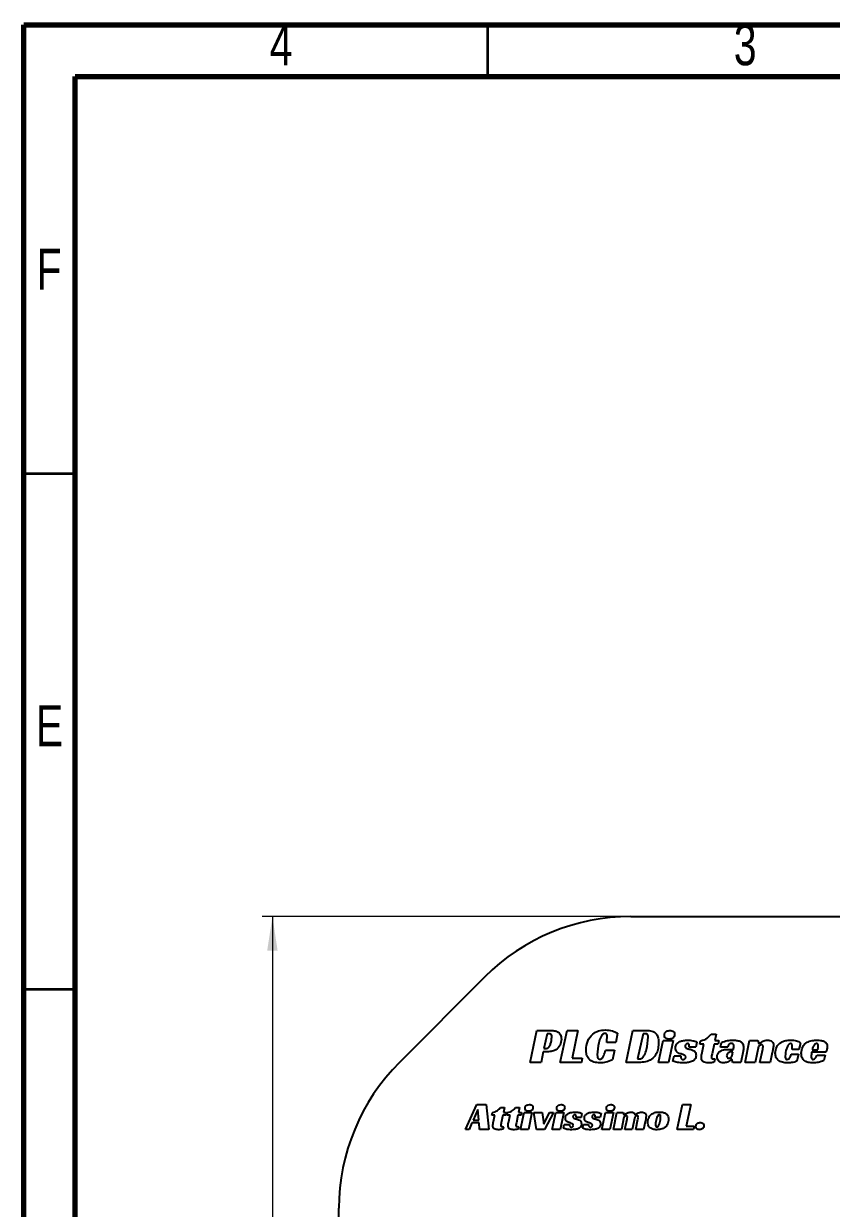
# Model space of a CAD drawing. Header units: millimetres. Extents: x 15 to 205, y 5 to 292.
# Drawn here: x 15 to 93.3, y 177.3 to 292.1 of the extents above; entities that cross this region are included whole.
import ezdxf

# ---------------------------------------------------------------- set-up
doc = ezdxf.new("R2010")
doc.units = ezdxf.units.MM
doc.styles.add('SLDTEXTSTYLE0', font='TXT', dxfattribs={"width": 0.75})
doc.dimstyles.new('SLDDIMSTYLE0', dxfattribs={"dimtxt": 3.5, "dimasz": 3.302, "dimexe": 0, "dimexo": 0.0625, "dimgap": 0.875, "dimtad": 1, "dimrnd": 1e-09, "dimzin": 12, "dimdsep": 46, "dimtxsty": 'SLDTEXTSTYLE0', "dimsah": 1, "dimcen": 0.09, "dimadec": 0, "dimazin": 3, "dimtfac": 1, "dimtofl": 0, "dimtmove": 0, "dimatfit": 3, "dimfxl": 0, "dimfrac": 2, "dimtolj": 1, "dimtzin": 12, "dimarcsym": 0})

# ---------------------------------------------------------------- blocks, each defined once
blk = doc.blocks.new('_D')
at = {"color": 7, "linetype": 'Continuous', "lineweight": 0}
for p, q in [((72.85, 205.59), (38.12, 205.59)), ((39.12, 205.59), (39.12, 115.59)), ((64.57, 115.59), (38.12, 115.59))]:
    blk.add_line(p, q, dxfattribs=at)
at = {"color": 7, "linetype": 'Continuous', "lineweight": 18}
for points in [[(39.12, 205.59), (38.61, 202.29), (39.62, 202.29)], [(39.12, 115.59), (39.62, 118.9), (38.61, 118.9)]]:
    blk.add_solid(points, dxfattribs=at)
at = {"color": 7, "linetype": 'Continuous', "lineweight": 18, "insert": (34.61, 138.06), "char_height": 3.5, "attachment_point": 1, "rotation": 90, "style": 'SLDTEXTSTYLE0'}
blk.add_mtext('90,00', dxfattribs=at)

msp = doc.modelspace()

# ---------------------------------------------------------------- linework, layer by layer
at = {"color": 7, "linetype": 'Continuous', "lineweight": 70}
for p, q in [((15, 5), (15, 292)), ((15, 292), (205, 292)), ((20, 10), (20, 287)), ((20, 287), (200, 287))]:
    msp.add_line(p, q, dxfattribs=at)
at = {"color": 7, "linetype": 'Continuous', "lineweight": 35}
for p, q in [((60, 287), (60, 292)), ((20, 248.5), (15, 248.5)), ((20, 198.5), (15, 198.5))]:
    msp.add_line(p, q, dxfattribs=at)
at = {"color": 7, "linetype": 'Continuous', "lineweight": 25}
for p, q in [((73.855, 205.593), (155.286, 205.593)), ((59.713, 199.735), (51.429, 191.451)), ((64.114, 191.451), (64.769, 194.55)), ((64.769, 194.55), (65.89, 194.55)), ((65.753, 194.218), (65.448, 192.798)), ((65.972, 194.218), (65.753, 194.218)), ((67.033, 191.451), (67.688, 194.55)), ((67.688, 194.55), (68.741, 194.55)), ((68.741, 194.55), (68.168, 191.855)), ((72.575, 194.291), (72.4, 193.379)), ((73.411, 191.451), (74.065, 194.55)), ((74.065, 194.55), (75.37, 194.55)), ((75.05, 194.218), (74.531, 191.783)), ((75.283, 194.218), (75.05, 194.218)), ((81.649, 194.19), (82.148, 194.19)), ((82.148, 194.19), (82.007, 193.562)), ((72.4, 193.379), (71.527, 193.379)), ((76.551, 191.451), (76.992, 193.562)), ((76.992, 193.562), (77.986, 193.562)), ((77.986, 193.562), (77.535, 191.451)), ((80.156, 192.934), (79.525, 192.934)), ((80.268, 193.426), (80.156, 192.934)), ((80.572, 193.23), (80.64, 193.55)), ((80.95, 193.23), (80.572, 193.23)), ((80.746, 192.252), (80.95, 193.23)), ((81.939, 193.23), (81.741, 192.27)), ((82.322, 193.23), (81.939, 193.23)), ((82.007, 193.562), (82.386, 193.562)), ((82.386, 193.562), (82.322, 193.23)), ((82.56, 192.927), (82.652, 193.368)), ((83.268, 192.927), (82.56, 192.927)), ((84.949, 191.451), (85.39, 193.562)), ((85.39, 193.562), (86.181, 193.562)), ((86.258, 192.977), (85.938, 191.451)), ((86.181, 193.562), (86.268, 193.247)), ((86.268, 193.247), (86.297, 193.247)), ((90.305, 193.323), (90.169, 192.695)), ((65.38, 192.466), (65.162, 191.451)), ((65.657, 192.466), (65.38, 192.466)), ((65.448, 192.798), (65.671, 192.798)), ((68.168, 191.855), (69.153, 191.855)), ((69.153, 191.855), (69.07, 191.451)), ((71.401, 192.629), (72.298, 192.629)), ((72.298, 192.629), (72.104, 191.708)), ((74.531, 191.783), (74.74, 191.783)), ((77.954, 191.579), (78.056, 192.073)), ((78.056, 192.073), (78.711, 192.073)), ((82.022, 191.783), (81.949, 191.46)), ((83.661, 191.755), (83.632, 191.755)), ((83.748, 191.451), (83.661, 191.755)), ((83.767, 192.484), (83.68, 192.484)), ((83.69, 192.118), (83.767, 192.484)), ((84.757, 192.527), (84.529, 191.451)), ((86.39, 191.451), (86.656, 192.732)), ((87.578, 192.404), (87.374, 191.451)), ((89.427, 192.252), (90.121, 192.252)), ((90.169, 192.695), (89.509, 192.695)), ((90.121, 192.252), (89.98, 191.562)), ((92.762, 192.439), (91.399, 192.439)), ((91.448, 192.663), (92.001, 192.663)), ((91.928, 192.165), (92.723, 192.165)), ((92.723, 192.165), (92.597, 191.638)), ((65.162, 191.451), (64.114, 191.451)), ((69.07, 191.451), (67.033, 191.451)), ((74.803, 191.451), (73.411, 191.451)), ((77.535, 191.451), (76.551, 191.451)), ((84.529, 191.451), (83.748, 191.451)), ((85.938, 191.451), (84.949, 191.451)), ((87.374, 191.451), (86.39, 191.451)), ((57.824, 184.962), (58.937, 187.373)), ((58.937, 187.373), (59.831, 187.373)), ((59.831, 187.373), (60.091, 184.962)), ((78.366, 184.962), (78.875, 187.373)), ((78.875, 187.373), (79.694, 187.373)), ((79.694, 187.373), (79.248, 185.277)), ((59.043, 186.87), (58.582, 185.836)), ((59.13, 185.836), (59.043, 186.87)), ((60.392, 186.346), (60.445, 186.595)), ((60.687, 186.346), (60.392, 186.346)), ((60.528, 185.585), (60.687, 186.346)), ((61.23, 187.093), (61.619, 187.093)), ((61.456, 186.346), (61.302, 185.599)), ((61.754, 186.346), (61.456, 186.346)), ((61.619, 187.093), (61.509, 186.604)), ((61.509, 186.604), (61.803, 186.604)), ((61.803, 186.604), (61.754, 186.346)), ((61.86, 186.346), (61.912, 186.595)), ((62.154, 186.346), (61.86, 186.346)), ((61.995, 185.585), (62.154, 186.346)), ((62.697, 187.093), (63.086, 187.093)), ((62.923, 186.346), (62.769, 185.599)), ((63.221, 186.346), (62.923, 186.346)), ((63.086, 187.093), (62.976, 186.604)), ((62.976, 186.604), (63.27, 186.604)), ((63.168, 184.962), (63.512, 186.604)), ((63.27, 186.604), (63.221, 186.346)), ((63.512, 186.604), (64.285, 186.604)), ((64.285, 186.604), (63.934, 184.962)), ((64.463, 186.604), (65.263, 186.604)), ((64.724, 184.962), (64.463, 186.604)), ((65.263, 186.604), (65.418, 185.479)), ((65.418, 185.479), (65.969, 186.604)), ((66.368, 186.604), (65.512, 184.962)), ((65.969, 186.604), (66.368, 186.604)), ((66.242, 184.962), (66.585, 186.604)), ((66.585, 186.604), (67.359, 186.604)), ((67.359, 186.604), (67.008, 184.962)), ((69.046, 186.116), (68.556, 186.116)), ((69.133, 186.499), (69.046, 186.116)), ((70.898, 186.116), (70.407, 186.116)), ((70.984, 186.499), (70.898, 186.116)), ((71.063, 184.962), (71.406, 186.604)), ((71.406, 186.604), (72.179, 186.604)), ((72.179, 186.604), (71.828, 184.962)), ((72.18, 184.962), (72.524, 186.604)), ((72.524, 186.604), (73.139, 186.604)), ((73.199, 186.15), (72.95, 184.962)), ((73.139, 186.604), (73.206, 186.355)), ((73.206, 186.355), (73.229, 186.355)), ((74.252, 186.146), (74.006, 184.962)), ((74.255, 186.355), (74.278, 186.355)), ((58.19, 184.962), (57.824, 184.962)), ((58.458, 185.578), (58.19, 184.962)), ((59.156, 185.578), (58.458, 185.578)), ((58.582, 185.836), (59.13, 185.836)), ((59.209, 184.962), (59.156, 185.578)), ((60.091, 184.962), (59.209, 184.962)), ((61.521, 185.221), (61.464, 184.97)), ((62.988, 185.221), (62.931, 184.97)), ((63.934, 184.962), (63.168, 184.962)), ((65.512, 184.962), (64.724, 184.962)), ((67.008, 184.962), (66.242, 184.962)), ((67.333, 185.062), (67.413, 185.447)), ((67.413, 185.447), (67.922, 185.447)), ((69.184, 185.062), (69.264, 185.447)), ((69.264, 185.447), (69.773, 185.447)), ((71.828, 184.962), (71.063, 184.962)), ((72.95, 184.962), (72.18, 184.962)), ((73.301, 184.962), (73.508, 185.958)), ((74.006, 184.962), (73.301, 184.962)), ((74.361, 184.962), (74.564, 185.958)), ((75.104, 184.962), (74.361, 184.962)), ((75.262, 185.704), (75.104, 184.962)), ((79.95, 184.962), (78.366, 184.962)), ((79.248, 185.277), (80.014, 185.277)), ((80.014, 185.277), (79.95, 184.962)), ((45.571, 135.593), (45.571, 177.309))]:
    msp.add_line(p, q, dxfattribs=at)
for centre, start, end in [((73.855, 185.593), 90, 135), ((65.571, 177.309), 135, 180)]:
    msp.add_arc(centre, 20, start, end, dxfattribs=at)
for points, knots in [([(65.89, 194.55), (66.034, 194.547), (66.322, 194.541), (66.684, 194.473), (66.931, 194.316), (67.111, 194.08), (67.126, 193.858), (67.136, 193.711)], [0, 0, 0, 0, 0.2509709, 0.5009297, 0.6260108, 0.7510453, 1, 1, 1, 1]), ([(66.205, 193.908), (66.201, 193.984), (66.196, 194.079), (66.133, 194.174), (66.066, 194.212), (66.009, 194.215), (65.972, 194.218)], [0, 0, 0, 0, 0.4988588, 0.6242223, 0.7499314, 1, 1, 1, 1]), ([(69.534, 192.675), (69.56, 192.958), (69.612, 193.521), (70.09, 194.185), (70.736, 194.546), (71.179, 194.578), (71.401, 194.595)], [0, 0, 0, 0, 0.2802143, 0.5592806, 0.7794786, 1, 1, 1, 1]), ([(71.367, 194.263), (71.319, 194.255), (71.222, 194.24), (71.075, 194.104), (70.901, 193.813), (70.693, 193.162), (70.646, 192.583), (70.615, 192.197)], [0, 0, 0, 0, 0.0621185, 0.1245023, 0.2494337, 0.499682, 1, 1, 1, 1]), ([(71.566, 193.958), (71.564, 194.029), (71.561, 194.117), (71.507, 194.205), (71.455, 194.254), (71.402, 194.259), (71.367, 194.263)], [0, 0, 0, 0, 0.49939214, 0.62520323, 0.75085325, 1, 1, 1, 1]), ([(71.401, 194.595), (71.631, 194.58), (72.043, 194.553), (72.412, 194.372), (72.575, 194.291)], [0, 0, 0, 0, 0.5595432, 1, 1, 1, 1]), ([(75.554, 193.894), (75.552, 193.939), (75.547, 194.029), (75.496, 194.152), (75.39, 194.212), (75.318, 194.216), (75.283, 194.218)], [0, 0, 0, 0, 0.28092932, 0.56005044, 0.77926497, 1, 1, 1, 1]), ([(75.37, 194.55), (75.554, 194.545), (75.92, 194.534), (76.384, 194.242), (76.551, 193.785), (76.563, 193.498), (76.568, 193.354)], [0, 0, 0, 0, 0.2813632, 0.5583261, 0.7786017, 1, 1, 1, 1]), ([(77.118, 194.091), (77.128, 194.165), (77.147, 194.315), (77.351, 194.513), (77.544, 194.536), (77.662, 194.55)], [0, 0, 0, 0, 0.2800319, 0.5599705, 1, 1, 1, 1]), ([(77.574, 193.696), (77.51, 193.701), (77.383, 193.711), (77.219, 193.795), (77.127, 193.94), (77.121, 194.04), (77.118, 194.091)], [0, 0, 0, 0, 0.2806519, 0.5604068, 0.7795717, 1, 1, 1, 1]), ([(78.113, 194.16), (78.102, 194.086), (78.082, 193.937), (77.925, 193.786), (77.749, 193.709), (77.632, 193.701), (77.574, 193.696)], [0, 0, 0, 0, 0.2785197, 0.5582337, 0.7790004, 1, 1, 1, 1]), ([(77.662, 194.55), (77.724, 194.545), (77.85, 194.535), (78.012, 194.451), (78.103, 194.309), (78.11, 194.21), (78.113, 194.16)], [0, 0, 0, 0, 0.28059826, 0.56039935, 0.77964618, 1, 1, 1, 1]), ([(80.64, 193.55), (80.866, 193.612), (81.271, 193.723), (81.533, 194.047), (81.649, 194.19)], [0, 0, 0, 0, 0.5587656, 1, 1, 1, 1]), ([(67.136, 193.711), (67.116, 193.503), (67.076, 193.089), (66.643, 192.659), (66.14, 192.486), (65.818, 192.473), (65.657, 192.466)], [0, 0, 0, 0, 0.279802, 0.5578805, 0.7786851, 1, 1, 1, 1]), ([(65.671, 192.798), (65.727, 192.807), (65.839, 192.824), (65.989, 193.001), (66.156, 193.35), (66.185, 193.685), (66.205, 193.908)], [0, 0, 0, 0, 0.124285, 0.2492186, 0.499551, 1, 1, 1, 1]), ([(71.527, 193.379), (71.537, 193.487), (71.554, 193.68), (71.562, 193.873), (71.566, 193.958)], [0, 0, 0, 0, 0.560011, 1, 1, 1, 1]), ([(74.74, 191.783), (74.79, 191.789), (74.891, 191.801), (75.052, 191.93), (75.244, 192.225), (75.461, 192.898), (75.517, 193.496), (75.554, 193.894)], [0, 0, 0, 0, 0.0622791, 0.1246757, 0.2496081, 0.4996243, 1, 1, 1, 1]), ([(76.568, 193.354), (76.558, 193.171), (76.537, 192.805), (76.365, 192.275), (76.006, 191.806), (75.453, 191.489), (75.02, 191.464), (74.803, 191.451)], [0, 0, 0, 0, 0.1871601, 0.3740048, 0.5605203, 0.7799087, 1, 1, 1, 1]), ([(78.196, 192.85), (78.2, 192.916), (78.208, 193.047), (78.33, 193.284), (78.604, 193.483), (78.984, 193.589), (79.245, 193.601), (79.375, 193.607)], [0, 0, 0, 0, 0.1252151, 0.2502055, 0.4988617, 0.7491393, 1, 1, 1, 1]), ([(79.385, 193.275), (79.349, 193.268), (79.276, 193.254), (79.194, 193.186), (79.143, 193.103), (79.139, 193.045), (79.137, 193.016)], [0, 0, 0, 0, 0.2786368, 0.5591846, 0.7794827, 1, 1, 1, 1]), ([(79.137, 193.016), (79.139, 192.99), (79.142, 192.94), (79.201, 192.855), (79.363, 192.776), (79.51, 192.746), (79.607, 192.727)], [0, 0, 0, 0, 0.1249818, 0.2494416, 0.4988361, 1, 1, 1, 1]), ([(79.375, 193.607), (79.548, 193.6), (79.856, 193.589), (80.142, 193.476), (80.268, 193.426)], [0, 0, 0, 0, 0.560238, 1, 1, 1, 1]), ([(79.54, 193.037), (79.536, 193.091), (79.53, 193.158), (79.494, 193.23), (79.453, 193.267), (79.412, 193.272), (79.385, 193.275)], [0, 0, 0, 0, 0.5000471, 0.6258601, 0.7511748, 1, 1, 1, 1]), ([(79.525, 192.934), (79.53, 192.953), (79.537, 192.987), (79.539, 193.022), (79.54, 193.037)], [0, 0, 0, 0, 0.5601635, 1, 1, 1, 1]), ([(82.652, 193.368), (82.848, 193.448), (83.197, 193.591), (83.573, 193.602), (83.739, 193.607)], [0, 0, 0, 0, 0.5594265, 1, 1, 1, 1]), ([(83.622, 193.275), (83.57, 193.271), (83.466, 193.265), (83.321, 193.134), (83.288, 193.005), (83.268, 192.927)], [0, 0, 0, 0, 0.2808056, 0.5596739, 1, 1, 1, 1]), ([(83.86, 193.023), (83.856, 193.059), (83.849, 193.133), (83.8, 193.231), (83.709, 193.272), (83.651, 193.274), (83.622, 193.275)], [0, 0, 0, 0, 0.280479, 0.5593233, 0.7789442, 1, 1, 1, 1]), ([(83.739, 193.607), (83.859, 193.604), (84.1, 193.598), (84.399, 193.529), (84.608, 193.404), (84.77, 193.216), (84.786, 193.031), (84.796, 192.908)], [0, 0, 0, 0, 0.2509453, 0.5011952, 0.6263975, 0.7514073, 1, 1, 1, 1]), ([(83.821, 192.708), (83.832, 192.767), (83.851, 192.871), (83.857, 192.976), (83.86, 193.023)], [0, 0, 0, 0, 0.5601553, 1, 1, 1, 1]), ([(84.796, 192.908), (84.793, 192.836), (84.788, 192.708), (84.766, 192.582), (84.757, 192.527)], [0, 0, 0, 0, 0.5599232, 1, 1, 1, 1]), ([(86.55, 193.149), (86.517, 193.145), (86.452, 193.137), (86.356, 193.068), (86.295, 193.012), (86.258, 192.977)], [0, 0, 0, 0, 0.2792731, 0.5591348, 1, 1, 1, 1]), ([(86.297, 193.247), (86.337, 193.283), (86.409, 193.347), (86.49, 193.401), (86.525, 193.424)], [0, 0, 0, 0, 0.5598578, 1, 1, 1, 1]), ([(86.525, 193.424), (86.63, 193.482), (86.817, 193.584), (87.028, 193.6), (87.121, 193.607)], [0, 0, 0, 0, 0.5603548, 1, 1, 1, 1]), ([(86.695, 192.982), (86.693, 193.005), (86.69, 193.052), (86.659, 193.113), (86.605, 193.145), (86.568, 193.148), (86.55, 193.149)], [0, 0, 0, 0, 0.2804889, 0.5601152, 0.7797716, 1, 1, 1, 1]), ([(86.656, 192.732), (86.666, 192.778), (86.684, 192.861), (86.691, 192.945), (86.695, 192.982)], [0, 0, 0, 0, 0.560302, 1, 1, 1, 1]), ([(87.121, 193.607), (87.201, 193.601), (87.36, 193.59), (87.56, 193.481), (87.687, 193.311), (87.698, 193.185), (87.704, 193.122)], [0, 0, 0, 0, 0.2807419, 0.5606094, 0.7800506, 1, 1, 1, 1]), ([(87.704, 193.122), (87.686, 192.987), (87.653, 192.746), (87.601, 192.509), (87.578, 192.404)], [0, 0, 0, 0, 0.559699, 1, 1, 1, 1]), ([(87.88, 192.347), (87.904, 192.555), (87.952, 192.97), (88.385, 193.402), (88.887, 193.585), (89.212, 193.599), (89.374, 193.607)], [0, 0, 0, 0, 0.2794555, 0.5580113, 0.7787413, 1, 1, 1, 1]), ([(89.379, 193.275), (89.32, 193.261), (89.202, 193.234), (89.061, 193.032), (88.895, 192.656), (88.866, 192.3), (88.846, 192.062)], [0, 0, 0, 0, 0.1235134, 0.2486301, 0.499158, 1, 1, 1, 1]), ([(89.374, 193.607), (89.563, 193.603), (89.825, 193.599), (90.148, 193.483), (90.253, 193.376), (90.305, 193.323)], [0, 0, 0, 0, 0.5603394, 0.7801614, 1, 1, 1, 1]), ([(89.524, 192.985), (89.523, 193.046), (89.522, 193.123), (89.493, 193.21), (89.465, 193.247), (89.425, 193.271), (89.394, 193.274), (89.379, 193.275)], [0, 0, 0, 0, 0.4998619, 0.6251042, 0.7499825, 0.8750093, 1, 1, 1, 1]), ([(89.509, 192.695), (89.514, 192.749), (89.521, 192.846), (89.523, 192.942), (89.524, 192.985)], [0, 0, 0, 0, 0.5600262, 1, 1, 1, 1]), ([(90.395, 192.332), (90.417, 192.548), (90.459, 192.978), (90.917, 193.417), (91.441, 193.588), (91.775, 193.6), (91.942, 193.607)], [0, 0, 0, 0, 0.279803, 0.5578798, 0.7786508, 1, 1, 1, 1]), ([(91.879, 193.275), (91.83, 193.264), (91.732, 193.241), (91.635, 193.121), (91.527, 192.937), (91.48, 192.776), (91.448, 192.663)], [0, 0, 0, 0, 0.1845042, 0.3714502, 0.5588521, 1, 1, 1, 1]), ([(92.044, 193.018), (92.043, 193.077), (92.042, 193.151), (91.996, 193.225), (91.951, 193.263), (91.908, 193.27), (91.879, 193.275)], [0, 0, 0, 0, 0.4999695, 0.6256854, 0.7514288, 1, 1, 1, 1]), ([(91.942, 193.607), (92.052, 193.604), (92.27, 193.598), (92.539, 193.532), (92.731, 193.425), (92.844, 193.303), (92.908, 193.148), (92.914, 193.039), (92.917, 192.984)], [0, 0, 0, 0, 0.2504216, 0.5002974, 0.625329, 0.750114, 0.8749503, 1, 1, 1, 1]), ([(92.02, 192.785), (92.027, 192.828), (92.04, 192.905), (92.043, 192.983), (92.044, 193.018)], [0, 0, 0, 0, 0.5600081, 1, 1, 1, 1]), ([(92.917, 192.984), (92.91, 192.876), (92.896, 192.682), (92.803, 192.513), (92.762, 192.439)], [0, 0, 0, 0, 0.5604168, 1, 1, 1, 1]), ([(70.886, 191.406), (70.687, 191.416), (70.291, 191.437), (69.775, 191.722), (69.554, 192.206), (69.54, 192.519), (69.534, 192.675)], [0, 0, 0, 0, 0.28096, 0.5593942, 0.7790051, 1, 1, 1, 1]), ([(70.615, 192.197), (70.617, 192.103), (70.62, 191.961), (70.709, 191.816), (70.792, 191.769), (70.839, 191.766), (70.863, 191.765)], [0, 0, 0, 0, 0.5000897, 0.7496839, 0.8746018, 1, 1, 1, 1]), ([(70.863, 191.765), (70.907, 191.773), (70.997, 191.789), (71.134, 191.915), (71.299, 192.187), (71.36, 192.452), (71.401, 192.629)], [0, 0, 0, 0, 0.1242073, 0.249251, 0.4989851, 1, 1, 1, 1]), ([(78.662, 192.289), (78.591, 192.312), (78.449, 192.356), (78.291, 192.499), (78.205, 192.674), (78.199, 192.791), (78.196, 192.85)], [0, 0, 0, 0, 0.2804851, 0.5596969, 0.7796338, 1, 1, 1, 1]), ([(79.196, 191.967), (79.191, 191.995), (79.183, 192.051), (79.102, 192.132), (78.93, 192.221), (78.77, 192.262), (78.662, 192.289)], [0, 0, 0, 0, 0.1241825, 0.2490229, 0.4990297, 1, 1, 1, 1]), ([(78.711, 192.073), (78.709, 192.056), (78.705, 192.025), (78.705, 191.994), (78.706, 191.981)], [0, 0, 0, 0, 0.5597138, 1, 1, 1, 1]), ([(78.706, 191.981), (78.708, 191.945), (78.712, 191.874), (78.763, 191.782), (78.85, 191.741), (78.906, 191.739), (78.934, 191.738)], [0, 0, 0, 0, 0.2807534, 0.559503, 0.7790079, 1, 1, 1, 1]), ([(78.934, 191.738), (78.97, 191.74), (79.043, 191.743), (79.13, 191.803), (79.181, 191.883), (79.191, 191.939), (79.196, 191.967)], [0, 0, 0, 0, 0.280748, 0.5595797, 0.7802472, 1, 1, 1, 1]), ([(80.195, 192.13), (80.191, 192.063), (80.182, 191.928), (80.086, 191.746), (79.936, 191.608), (79.696, 191.486), (79.364, 191.417), (79.096, 191.41), (78.963, 191.406)], [0, 0, 0, 0, 0.12494897, 0.24961965, 0.3745407, 0.4996282, 0.74951693, 1, 1, 1, 1]), ([(79.607, 192.727), (79.69, 192.704), (79.855, 192.658), (80.062, 192.528), (80.182, 192.333), (80.19, 192.198), (80.195, 192.13)], [0, 0, 0, 0, 0.28097604, 0.56046876, 0.77995211, 1, 1, 1, 1]), ([(80.708, 191.908), (80.71, 191.973), (80.713, 192.088), (80.736, 192.202), (80.746, 192.252)], [0, 0, 0, 0, 0.5600109, 1, 1, 1, 1]), ([(81.358, 191.406), (81.269, 191.408), (81.094, 191.413), (80.853, 191.5), (80.718, 191.698), (80.711, 191.838), (80.708, 191.908)], [0, 0, 0, 0, 0.2815329, 0.5603985, 0.7794124, 1, 1, 1, 1]), ([(81.741, 192.27), (81.727, 192.207), (81.703, 192.095), (81.692, 191.98), (81.687, 191.93)], [0, 0, 0, 0, 0.5602532, 1, 1, 1, 1]), ([(81.687, 191.93), (81.688, 191.913), (81.69, 191.878), (81.714, 191.829), (81.762, 191.803), (81.865, 191.786), (81.952, 191.784), (82.022, 191.783)], [0, 0, 0, 0, 0.1251209, 0.2498703, 0.3742286, 0.4994575, 1, 1, 1, 1]), ([(82.24, 191.998), (82.245, 192.081), (82.256, 192.245), (82.452, 192.521), (82.842, 192.694), (83.331, 192.713), (83.657, 192.71), (83.821, 192.708)], [0, 0, 0, 0, 0.1250311, 0.2495098, 0.4981436, 0.7487463, 1, 1, 1, 1]), ([(82.861, 191.406), (82.77, 191.414), (82.589, 191.431), (82.373, 191.578), (82.254, 191.785), (82.244, 191.927), (82.24, 191.998)], [0, 0, 0, 0, 0.2804358, 0.5594403, 0.7794328, 1, 1, 1, 1]), ([(83.632, 191.755), (83.506, 191.647), (83.282, 191.453), (82.99, 191.42), (82.861, 191.406)], [0, 0, 0, 0, 0.5592875, 1, 1, 1, 1]), ([(83.68, 192.484), (83.612, 192.48), (83.475, 192.473), (83.297, 192.389), (83.182, 192.246), (83.168, 192.138), (83.161, 192.085)], [0, 0, 0, 0, 0.28078619, 0.56035382, 0.78014228, 1, 1, 1, 1]), ([(83.161, 192.085), (83.163, 192.052), (83.166, 191.987), (83.218, 191.91), (83.289, 191.863), (83.34, 191.859), (83.365, 191.857)], [0, 0, 0, 0, 0.2804377, 0.55938, 0.7796828, 1, 1, 1, 1]), ([(83.365, 191.857), (83.407, 191.862), (83.491, 191.873), (83.59, 191.94), (83.662, 192.023), (83.681, 192.086), (83.69, 192.118)], [0, 0, 0, 0, 0.2794212, 0.5596894, 0.7798936, 1, 1, 1, 1]), ([(89.039, 191.406), (88.881, 191.414), (88.565, 191.429), (88.148, 191.621), (87.906, 191.971), (87.889, 192.222), (87.88, 192.347)], [0, 0, 0, 0, 0.28112074, 0.5602324, 0.77967504, 1, 1, 1, 1]), ([(88.846, 192.062), (88.847, 191.995), (88.849, 191.895), (88.895, 191.784), (88.95, 191.741), (88.984, 191.739), (89.001, 191.738)], [0, 0, 0, 0, 0.5002197, 0.7494511, 0.8747525, 1, 1, 1, 1]), ([(89.001, 191.738), (89.065, 191.756), (89.195, 191.794), (89.345, 191.991), (89.396, 192.153), (89.427, 192.252)], [0, 0, 0, 0, 0.2779881, 0.5590084, 1, 1, 1, 1]), ([(91.544, 191.406), (91.387, 191.412), (91.073, 191.424), (90.655, 191.607), (90.419, 191.959), (90.403, 192.208), (90.395, 192.332)], [0, 0, 0, 0, 0.2812503, 0.5601653, 0.7795867, 1, 1, 1, 1]), ([(91.399, 192.439), (91.388, 192.367), (91.369, 192.238), (91.366, 192.108), (91.365, 192.051)], [0, 0, 0, 0, 0.5599182, 1, 1, 1, 1]), ([(91.365, 192.051), (91.367, 191.985), (91.37, 191.886), (91.423, 191.779), (91.48, 191.74), (91.513, 191.739), (91.53, 191.738)], [0, 0, 0, 0, 0.5004108, 0.7499806, 0.8746324, 1, 1, 1, 1]), ([(91.53, 191.738), (91.584, 191.756), (91.694, 191.791), (91.835, 191.947), (91.893, 192.082), (91.928, 192.165)], [0, 0, 0, 0, 0.2781116, 0.5593361, 1, 1, 1, 1]), ([(92.001, 192.663), (92.004, 192.686), (92.011, 192.727), (92.017, 192.767), (92.02, 192.785)], [0, 0, 0, 0, 0.5599995, 1, 1, 1, 1]), ([(72.104, 191.708), (71.887, 191.61), (71.498, 191.433), (71.074, 191.414), (70.886, 191.406)], [0, 0, 0, 0, 0.5597307, 1, 1, 1, 1]), ([(78.963, 191.406), (78.769, 191.41), (78.423, 191.416), (78.097, 191.529), (77.954, 191.579)], [0, 0, 0, 0, 0.5602974, 1, 1, 1, 1]), ([(81.949, 191.46), (81.839, 191.441), (81.644, 191.408), (81.445, 191.407), (81.358, 191.406)], [0, 0, 0, 0, 0.55965786, 1, 1, 1, 1]), ([(89.98, 191.562), (89.809, 191.509), (89.502, 191.413), (89.181, 191.408), (89.039, 191.406)], [0, 0, 0, 0, 0.5594438, 1, 1, 1, 1]), ([(92.597, 191.638), (92.408, 191.559), (92.071, 191.418), (91.706, 191.41), (91.544, 191.406)], [0, 0, 0, 0, 0.5585708, 1, 1, 1, 1]), ([(63.61, 187.016), (63.617, 187.074), (63.632, 187.19), (63.791, 187.344), (63.941, 187.362), (64.032, 187.373)], [0, 0, 0, 0, 0.2800319, 0.5599705, 1, 1, 1, 1]), ([(64.032, 187.373), (64.081, 187.369), (64.179, 187.361), (64.305, 187.296), (64.376, 187.186), (64.381, 187.108), (64.383, 187.07)], [0, 0, 0, 0, 0.2805983, 0.5603993, 0.7796462, 1, 1, 1, 1]), ([(66.684, 187.016), (66.691, 187.074), (66.706, 187.19), (66.865, 187.344), (67.015, 187.362), (67.106, 187.373)], [0, 0, 0, 0, 0.2800319, 0.5599705, 1, 1, 1, 1]), ([(67.106, 187.373), (67.155, 187.369), (67.253, 187.361), (67.378, 187.296), (67.45, 187.186), (67.455, 187.108), (67.457, 187.07)], [0, 0, 0, 0, 0.2805983, 0.5603993, 0.7796462, 1, 1, 1, 1]), ([(71.504, 187.016), (71.512, 187.074), (71.527, 187.19), (71.685, 187.344), (71.835, 187.362), (71.927, 187.373)], [0, 0, 0, 0, 0.2800319, 0.5599705, 1, 1, 1, 1]), ([(71.927, 187.373), (71.975, 187.369), (72.073, 187.361), (72.199, 187.296), (72.27, 187.186), (72.275, 187.108), (72.277, 187.07)], [0, 0, 0, 0, 0.2805983, 0.5603993, 0.7796462, 1, 1, 1, 1]), ([(60.445, 186.595), (60.622, 186.643), (60.937, 186.729), (61.14, 186.982), (61.23, 187.093)], [0, 0, 0, 0, 0.5587656, 1, 1, 1, 1]), ([(61.912, 186.595), (62.089, 186.643), (62.404, 186.729), (62.607, 186.982), (62.697, 187.093)], [0, 0, 0, 0, 0.5587656, 1, 1, 1, 1]), ([(63.964, 186.709), (63.915, 186.713), (63.816, 186.72), (63.688, 186.786), (63.617, 186.898), (63.612, 186.976), (63.61, 187.016)], [0, 0, 0, 0, 0.2806519, 0.5604068, 0.7795717, 1, 1, 1, 1]), ([(64.383, 187.07), (64.375, 187.012), (64.359, 186.896), (64.237, 186.779), (64.1, 186.719), (64.009, 186.712), (63.964, 186.709)], [0, 0, 0, 0, 0.2785197, 0.5582337, 0.7790004, 1, 1, 1, 1]), ([(67.038, 186.709), (66.988, 186.713), (66.889, 186.72), (66.762, 186.786), (66.691, 186.898), (66.686, 186.976), (66.684, 187.016)], [0, 0, 0, 0, 0.2806519, 0.5604068, 0.7795717, 1, 1, 1, 1]), ([(67.457, 187.07), (67.449, 187.012), (67.433, 186.896), (67.311, 186.779), (67.174, 186.719), (67.083, 186.712), (67.038, 186.709)], [0, 0, 0, 0, 0.2785197, 0.5582337, 0.7790004, 1, 1, 1, 1]), ([(67.522, 186.051), (67.525, 186.102), (67.531, 186.204), (67.626, 186.388), (67.924, 186.607), (68.233, 186.626), (68.439, 186.639)], [0, 0, 0, 0, 0.1255695, 0.2509137, 0.5002738, 1, 1, 1, 1]), ([(67.884, 185.615), (67.829, 185.632), (67.718, 185.667), (67.595, 185.778), (67.529, 185.914), (67.524, 186.005), (67.522, 186.051)], [0, 0, 0, 0, 0.2804851, 0.5596969, 0.7796338, 1, 1, 1, 1]), ([(68.447, 186.381), (68.418, 186.376), (68.361, 186.365), (68.298, 186.312), (68.259, 186.248), (68.256, 186.202), (68.254, 186.18)], [0, 0, 0, 0, 0.27863685, 0.55918458, 0.7794827, 1, 1, 1, 1]), ([(68.254, 186.18), (68.255, 186.16), (68.258, 186.121), (68.304, 186.054), (68.429, 185.993), (68.543, 185.97), (68.62, 185.955)], [0, 0, 0, 0, 0.12498178, 0.24944157, 0.4988361, 1, 1, 1, 1]), ([(68.439, 186.639), (68.573, 186.634), (68.813, 186.625), (69.035, 186.537), (69.133, 186.499)], [0, 0, 0, 0, 0.56023803, 1, 1, 1, 1]), ([(68.567, 186.196), (68.564, 186.238), (68.559, 186.29), (68.531, 186.346), (68.5, 186.375), (68.468, 186.379), (68.447, 186.381)], [0, 0, 0, 0, 0.5000471, 0.6258601, 0.7511748, 1, 1, 1, 1]), ([(68.556, 186.116), (68.559, 186.131), (68.565, 186.157), (68.567, 186.184), (68.567, 186.196)], [0, 0, 0, 0, 0.5601635, 1, 1, 1, 1]), ([(69.373, 186.051), (69.376, 186.102), (69.382, 186.204), (69.478, 186.388), (69.776, 186.607), (70.084, 186.626), (70.29, 186.639)], [0, 0, 0, 0, 0.1255695, 0.2509137, 0.5002738, 1, 1, 1, 1]), ([(69.736, 185.615), (69.68, 185.632), (69.57, 185.667), (69.447, 185.778), (69.38, 185.914), (69.376, 186.005), (69.373, 186.051)], [0, 0, 0, 0, 0.2804851, 0.5596969, 0.7796338, 1, 1, 1, 1]), ([(70.298, 186.381), (70.27, 186.376), (70.213, 186.365), (70.149, 186.312), (70.11, 186.248), (70.107, 186.202), (70.105, 186.18)], [0, 0, 0, 0, 0.2786368, 0.5591846, 0.7794827, 1, 1, 1, 1]), ([(70.105, 186.18), (70.107, 186.16), (70.109, 186.121), (70.155, 186.054), (70.281, 185.993), (70.395, 185.97), (70.471, 185.955)], [0, 0, 0, 0, 0.1249818, 0.2494416, 0.4988361, 1, 1, 1, 1]), ([(70.29, 186.639), (70.424, 186.634), (70.664, 186.625), (70.887, 186.537), (70.984, 186.499)], [0, 0, 0, 0, 0.56023803, 1, 1, 1, 1]), ([(70.419, 186.196), (70.415, 186.238), (70.411, 186.29), (70.383, 186.346), (70.351, 186.375), (70.319, 186.379), (70.298, 186.381)], [0, 0, 0, 0, 0.5000471, 0.6258601, 0.7511748, 1, 1, 1, 1]), ([(70.407, 186.116), (70.41, 186.131), (70.416, 186.157), (70.418, 186.184), (70.419, 186.196)], [0, 0, 0, 0, 0.5601635, 1, 1, 1, 1]), ([(71.858, 186.709), (71.809, 186.713), (71.71, 186.72), (71.582, 186.786), (71.511, 186.898), (71.506, 186.976), (71.504, 187.016)], [0, 0, 0, 0, 0.2806519, 0.5604068, 0.7795717, 1, 1, 1, 1]), ([(72.277, 187.07), (72.269, 187.012), (72.253, 186.896), (72.131, 186.779), (71.994, 186.719), (71.904, 186.712), (71.858, 186.709)], [0, 0, 0, 0, 0.2785197, 0.5582337, 0.7790004, 1, 1, 1, 1]), ([(73.425, 186.283), (73.4, 186.28), (73.349, 186.274), (73.275, 186.22), (73.228, 186.176), (73.199, 186.15)], [0, 0, 0, 0, 0.2792731, 0.5591348, 1, 1, 1, 1]), ([(73.229, 186.355), (73.26, 186.384), (73.316, 186.434), (73.379, 186.477), (73.406, 186.496)], [0, 0, 0, 0, 0.5598592, 1, 1, 1, 1]), ([(73.406, 186.496), (73.49, 186.541), (73.641, 186.622), (73.811, 186.634), (73.885, 186.639)], [0, 0, 0, 0, 0.5601437, 1, 1, 1, 1]), ([(73.538, 186.153), (73.537, 186.172), (73.534, 186.208), (73.51, 186.255), (73.468, 186.28), (73.44, 186.282), (73.425, 186.283)], [0, 0, 0, 0, 0.28048893, 0.56011521, 0.7797716, 1, 1, 1, 1]), ([(73.508, 185.958), (73.516, 185.995), (73.529, 186.059), (73.536, 186.125), (73.538, 186.153)], [0, 0, 0, 0, 0.560302, 1, 1, 1, 1]), ([(73.885, 186.639), (73.934, 186.637), (74.031, 186.633), (74.156, 186.57), (74.233, 186.468), (74.247, 186.393), (74.255, 186.355)], [0, 0, 0, 0, 0.2807161, 0.5596865, 0.7798614, 1, 1, 1, 1]), ([(74.481, 186.283), (74.456, 186.28), (74.404, 186.274), (74.328, 186.219), (74.281, 186.173), (74.252, 186.146)], [0, 0, 0, 0, 0.2792658, 0.5590301, 1, 1, 1, 1]), ([(74.278, 186.355), (74.311, 186.384), (74.371, 186.435), (74.437, 186.478), (74.467, 186.497)], [0, 0, 0, 0, 0.5598742, 1, 1, 1, 1]), ([(74.467, 186.497), (74.546, 186.541), (74.688, 186.619), (74.848, 186.633), (74.919, 186.639)], [0, 0, 0, 0, 0.5604836, 1, 1, 1, 1]), ([(74.598, 186.157), (74.596, 186.175), (74.593, 186.211), (74.566, 186.256), (74.524, 186.28), (74.496, 186.282), (74.481, 186.283)], [0, 0, 0, 0, 0.28015134, 0.55952639, 0.77954308, 1, 1, 1, 1]), ([(74.564, 185.958), (74.573, 185.995), (74.588, 186.061), (74.595, 186.128), (74.598, 186.157)], [0, 0, 0, 0, 0.5602891, 1, 1, 1, 1]), ([(74.919, 186.639), (74.981, 186.634), (75.104, 186.625), (75.255, 186.531), (75.347, 186.397), (75.356, 186.3), (75.361, 186.251)], [0, 0, 0, 0, 0.2804486, 0.5598368, 0.7797446, 1, 1, 1, 1]), ([(75.361, 186.251), (75.347, 186.148), (75.323, 185.964), (75.281, 185.783), (75.262, 185.704)], [0, 0, 0, 0, 0.5595806, 1, 1, 1, 1]), ([(75.512, 185.667), (75.532, 185.841), (75.568, 186.153), (75.799, 186.361), (75.9, 186.452)], [0, 0, 0, 0, 0.55932613, 1, 1, 1, 1]), ([(75.9, 186.452), (76.034, 186.516), (76.274, 186.631), (76.538, 186.637), (76.655, 186.639)], [0, 0, 0, 0, 0.5586383, 1, 1, 1, 1]), ([(76.647, 186.381), (76.602, 186.369), (76.513, 186.345), (76.416, 186.182), (76.301, 185.89), (76.28, 185.616), (76.266, 185.434)], [0, 0, 0, 0, 0.1231169, 0.2482477, 0.4988341, 1, 1, 1, 1]), ([(76.398, 185.186), (76.421, 185.189), (76.468, 185.194), (76.542, 185.254), (76.626, 185.393), (76.724, 185.703), (76.744, 185.979), (76.757, 186.163)], [0, 0, 0, 0, 0.0622851, 0.1248994, 0.2498198, 0.4998061, 1, 1, 1, 1]), ([(76.757, 186.163), (76.756, 186.21), (76.754, 186.268), (76.734, 186.334), (76.714, 186.363), (76.682, 186.379), (76.659, 186.38), (76.647, 186.381)], [0, 0, 0, 0, 0.4999802, 0.6253511, 0.7498339, 0.8748809, 1, 1, 1, 1]), ([(76.655, 186.639), (76.784, 186.637), (77.015, 186.634), (77.218, 186.527), (77.307, 186.479)], [0, 0, 0, 0, 0.5613091, 1, 1, 1, 1]), ([(77.307, 186.479), (77.349, 186.439), (77.432, 186.358), (77.51, 186.161), (77.518, 186.013), (77.522, 185.922)], [0, 0, 0, 0, 0.27964, 0.5597908, 1, 1, 1, 1]), ([(60.498, 185.318), (60.5, 185.368), (60.502, 185.458), (60.52, 185.546), (60.528, 185.585)], [0, 0, 0, 0, 0.5600109, 1, 1, 1, 1]), ([(61.004, 184.928), (60.935, 184.929), (60.799, 184.933), (60.611, 185.001), (60.506, 185.155), (60.501, 185.263), (60.498, 185.318)], [0, 0, 0, 0, 0.2815329, 0.5603985, 0.7794124, 1, 1, 1, 1]), ([(61.464, 184.97), (61.379, 184.955), (61.226, 184.929), (61.072, 184.928), (61.004, 184.928)], [0, 0, 0, 0, 0.5596579, 1, 1, 1, 1]), ([(61.302, 185.599), (61.291, 185.55), (61.272, 185.463), (61.264, 185.374), (61.26, 185.335)], [0, 0, 0, 0, 0.5602532, 1, 1, 1, 1]), ([(61.26, 185.335), (61.261, 185.322), (61.262, 185.295), (61.281, 185.256), (61.318, 185.236), (61.398, 185.223), (61.466, 185.222), (61.521, 185.221)], [0, 0, 0, 0, 0.1251209, 0.2498703, 0.3742286, 0.4994575, 1, 1, 1, 1]), ([(61.965, 185.318), (61.967, 185.368), (61.969, 185.458), (61.987, 185.546), (61.995, 185.585)], [0, 0, 0, 0, 0.5600109, 1, 1, 1, 1]), ([(62.471, 184.928), (62.402, 184.929), (62.266, 184.933), (62.078, 185.001), (61.973, 185.155), (61.968, 185.263), (61.965, 185.318)], [0, 0, 0, 0, 0.2815329, 0.5603985, 0.7794124, 1, 1, 1, 1]), ([(62.931, 184.97), (62.846, 184.955), (62.693, 184.929), (62.539, 184.928), (62.471, 184.928)], [0, 0, 0, 0, 0.5596579, 1, 1, 1, 1]), ([(62.769, 185.599), (62.758, 185.55), (62.739, 185.463), (62.731, 185.374), (62.727, 185.335)], [0, 0, 0, 0, 0.5602532, 1, 1, 1, 1]), ([(62.727, 185.335), (62.728, 185.322), (62.729, 185.295), (62.748, 185.256), (62.785, 185.236), (62.866, 185.223), (62.933, 185.222), (62.988, 185.221)], [0, 0, 0, 0, 0.12512086, 0.24987029, 0.37422859, 0.49945751, 1, 1, 1, 1]), ([(68.118, 184.928), (67.967, 184.93), (67.698, 184.935), (67.445, 185.024), (67.333, 185.062)], [0, 0, 0, 0, 0.5602974, 1, 1, 1, 1]), ([(68.299, 185.364), (68.296, 185.386), (68.29, 185.429), (68.227, 185.492), (68.093, 185.561), (67.968, 185.593), (67.884, 185.615)], [0, 0, 0, 0, 0.1241825, 0.2490229, 0.4990297, 1, 1, 1, 1]), ([(67.922, 185.447), (67.92, 185.433), (67.917, 185.409), (67.918, 185.385), (67.918, 185.375)], [0, 0, 0, 0, 0.5597138, 1, 1, 1, 1]), ([(67.918, 185.375), (67.92, 185.347), (67.923, 185.291), (67.963, 185.22), (68.03, 185.188), (68.074, 185.186), (68.096, 185.186)], [0, 0, 0, 0, 0.2807534, 0.559503, 0.7790079, 1, 1, 1, 1]), ([(68.096, 185.186), (68.124, 185.187), (68.181, 185.19), (68.249, 185.236), (68.288, 185.299), (68.295, 185.342), (68.299, 185.364)], [0, 0, 0, 0, 0.280748, 0.5595797, 0.7802472, 1, 1, 1, 1]), ([(69.076, 185.491), (69.073, 185.438), (69.067, 185.334), (68.992, 185.192), (68.875, 185.085), (68.688, 184.99), (68.43, 184.936), (68.222, 184.93), (68.118, 184.928)], [0, 0, 0, 0, 0.124949, 0.2496196, 0.3745407, 0.4996282, 0.7495169, 1, 1, 1, 1]), ([(68.62, 185.955), (68.684, 185.937), (68.812, 185.901), (68.973, 185.8), (69.066, 185.649), (69.073, 185.543), (69.076, 185.491)], [0, 0, 0, 0, 0.280976, 0.5604688, 0.7799521, 1, 1, 1, 1]), ([(69.969, 184.928), (69.819, 184.93), (69.55, 184.935), (69.296, 185.024), (69.184, 185.062)], [0, 0, 0, 0, 0.5602974, 1, 1, 1, 1]), ([(70.151, 185.364), (70.147, 185.386), (70.141, 185.429), (70.078, 185.492), (69.944, 185.561), (69.819, 185.593), (69.736, 185.615)], [0, 0, 0, 0, 0.1241825, 0.2490229, 0.4990297, 1, 1, 1, 1]), ([(69.773, 185.447), (69.772, 185.433), (69.769, 185.409), (69.769, 185.385), (69.77, 185.375)], [0, 0, 0, 0, 0.5597138, 1, 1, 1, 1]), ([(69.77, 185.375), (69.771, 185.347), (69.774, 185.291), (69.814, 185.22), (69.881, 185.188), (69.925, 185.186), (69.947, 185.186)], [0, 0, 0, 0, 0.2807534, 0.559503, 0.7790079, 1, 1, 1, 1]), ([(69.947, 185.186), (69.975, 185.187), (70.032, 185.19), (70.1, 185.236), (70.139, 185.299), (70.147, 185.342), (70.151, 185.364)], [0, 0, 0, 0, 0.280748, 0.5595797, 0.7802472, 1, 1, 1, 1]), ([(70.928, 185.491), (70.924, 185.438), (70.918, 185.334), (70.843, 185.192), (70.727, 185.085), (70.54, 184.99), (70.281, 184.936), (70.073, 184.93), (69.969, 184.928)], [0, 0, 0, 0, 0.124949, 0.2496196, 0.3745407, 0.4996282, 0.7495169, 1, 1, 1, 1]), ([(70.471, 185.955), (70.535, 185.937), (70.664, 185.901), (70.824, 185.8), (70.918, 185.649), (70.924, 185.543), (70.928, 185.491)], [0, 0, 0, 0, 0.28097604, 0.56046876, 0.77995211, 1, 1, 1, 1]), ([(75.727, 185.107), (75.687, 185.149), (75.607, 185.233), (75.526, 185.427), (75.517, 185.576), (75.512, 185.667)], [0, 0, 0, 0, 0.2799163, 0.5599836, 1, 1, 1, 1]), ([(76.39, 184.928), (76.257, 184.929), (76.019, 184.933), (75.816, 185.054), (75.727, 185.107)], [0, 0, 0, 0, 0.5616001, 1, 1, 1, 1]), ([(76.266, 185.434), (76.267, 185.381), (76.269, 185.302), (76.313, 185.218), (76.359, 185.189), (76.385, 185.187), (76.398, 185.186)], [0, 0, 0, 0, 0.5005468, 0.7495289, 0.87462, 1, 1, 1, 1]), ([(77.221, 185.171), (77.077, 185.088), (76.819, 184.938), (76.522, 184.931), (76.39, 184.928)], [0, 0, 0, 0, 0.55799016, 1, 1, 1, 1]), ([(77.522, 185.922), (77.51, 185.763), (77.488, 185.479), (77.302, 185.265), (77.221, 185.171)], [0, 0, 0, 0, 0.560143, 1, 1, 1, 1]), ([(80.182, 185.256), (80.189, 185.313), (80.202, 185.429), (80.319, 185.551), (80.454, 185.615), (80.544, 185.622), (80.589, 185.626)], [0, 0, 0, 0, 0.2790951, 0.55833, 0.7791318, 1, 1, 1, 1]), ([(80.525, 184.928), (80.475, 184.932), (80.375, 184.941), (80.25, 185.019), (80.189, 185.137), (80.184, 185.216), (80.182, 185.256)], [0, 0, 0, 0, 0.2804264, 0.5598988, 0.7793659, 1, 1, 1, 1]), ([(80.948, 185.298), (80.94, 185.239), (80.925, 185.121), (80.802, 185.001), (80.664, 184.938), (80.571, 184.931), (80.525, 184.928)], [0, 0, 0, 0, 0.2788725, 0.5582493, 0.7791446, 1, 1, 1, 1]), ([(80.589, 185.626), (80.641, 185.622), (80.744, 185.614), (80.874, 185.54), (80.941, 185.42), (80.946, 185.339), (80.948, 185.298)], [0, 0, 0, 0, 0.2805191, 0.5599709, 0.779462, 1, 1, 1, 1])]:
    msp.add_open_spline(points, degree=3, knots=knots, dxfattribs=at)

# ---------------------------------------------------------------- texts
at = {"color": 7, "linetype": 'Continuous', "lineweight": 0, "char_height": 3.969, "attachment_point": 2, "style": 'SLDTEXTSTYLE0'}
for s, insert in [('4', (39.96, 292.06)), ('3', (84.96, 292.06)), ('F', (17.458, 270.31)), ('E', (17.508, 226.06))]:
    msp.add_mtext(s, dxfattribs=dict(at, insert=insert))

# ---------------------------------------------------------------- dimensions: what is measured, and where the dimension line sits
at = {"color": 7, "linetype": 'Continuous', "lineweight": 18}
dim = msp.add_linear_dim(base=(39.117, 115.593), p1=(73.855, 205.593), p2=(65.571, 115.593), angle=90, dimstyle='SLDDIMSTYLE0', dxfattribs=at)
dim.commit()
dim.dimension.update_dxf_attribs({"geometry": '_D', "text_midpoint": (39.117, 143.88), "dimtype": 160})

doc.saveas('drawing.dxf')
